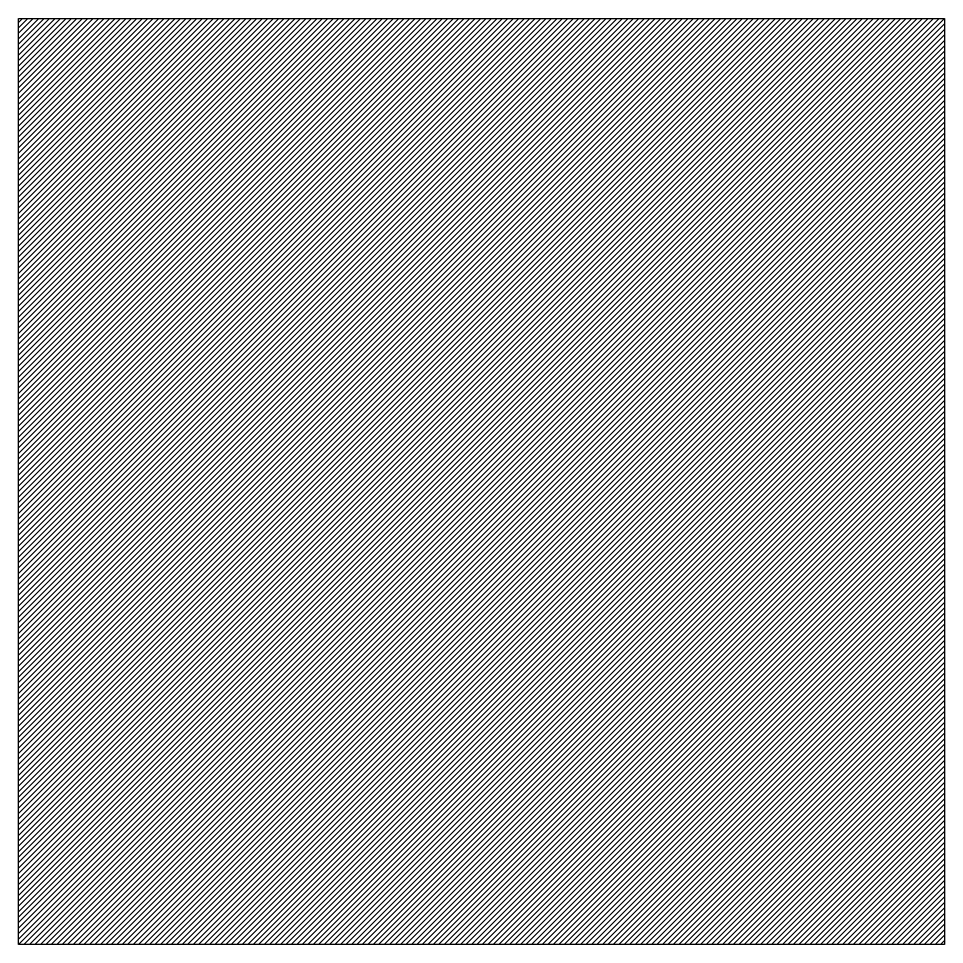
# Model space of a CAD drawing. Header units: inches. Extents: x -15 to 15, y -15 to 15.
import ezdxf

# ---------------------------------------------------------------- set-up
doc = ezdxf.new("R2010")
doc.units = ezdxf.units.IN
doc.header["$MEASUREMENT"] = 0
doc.layers.add('glass', color=7, linetype='Continuous')
doc.layers.add('glass_hatch', color=7, linetype='Continuous')

msp = doc.modelspace()

# ---------------------------------------------------------------- hatches: boundary and pattern name
at = {"layer": 'glass_hatch'}
h = msp.add_hatch(dxfattribs=at)
h.set_pattern_fill('ANSI31', color=256, style=0)
h.paths.add_polyline_path([(-15, -15), (-15, 15), (15, 15), (15, -15)])

# ---------------------------------------------------------------- linework, layer by layer
at = {"layer": 'glass'}
msp.add_lwpolyline([(-15, -15), (-15, 15), (15, 15), (15, -15)], close=True, dxfattribs=at)

doc.saveas('drawing.dxf')
